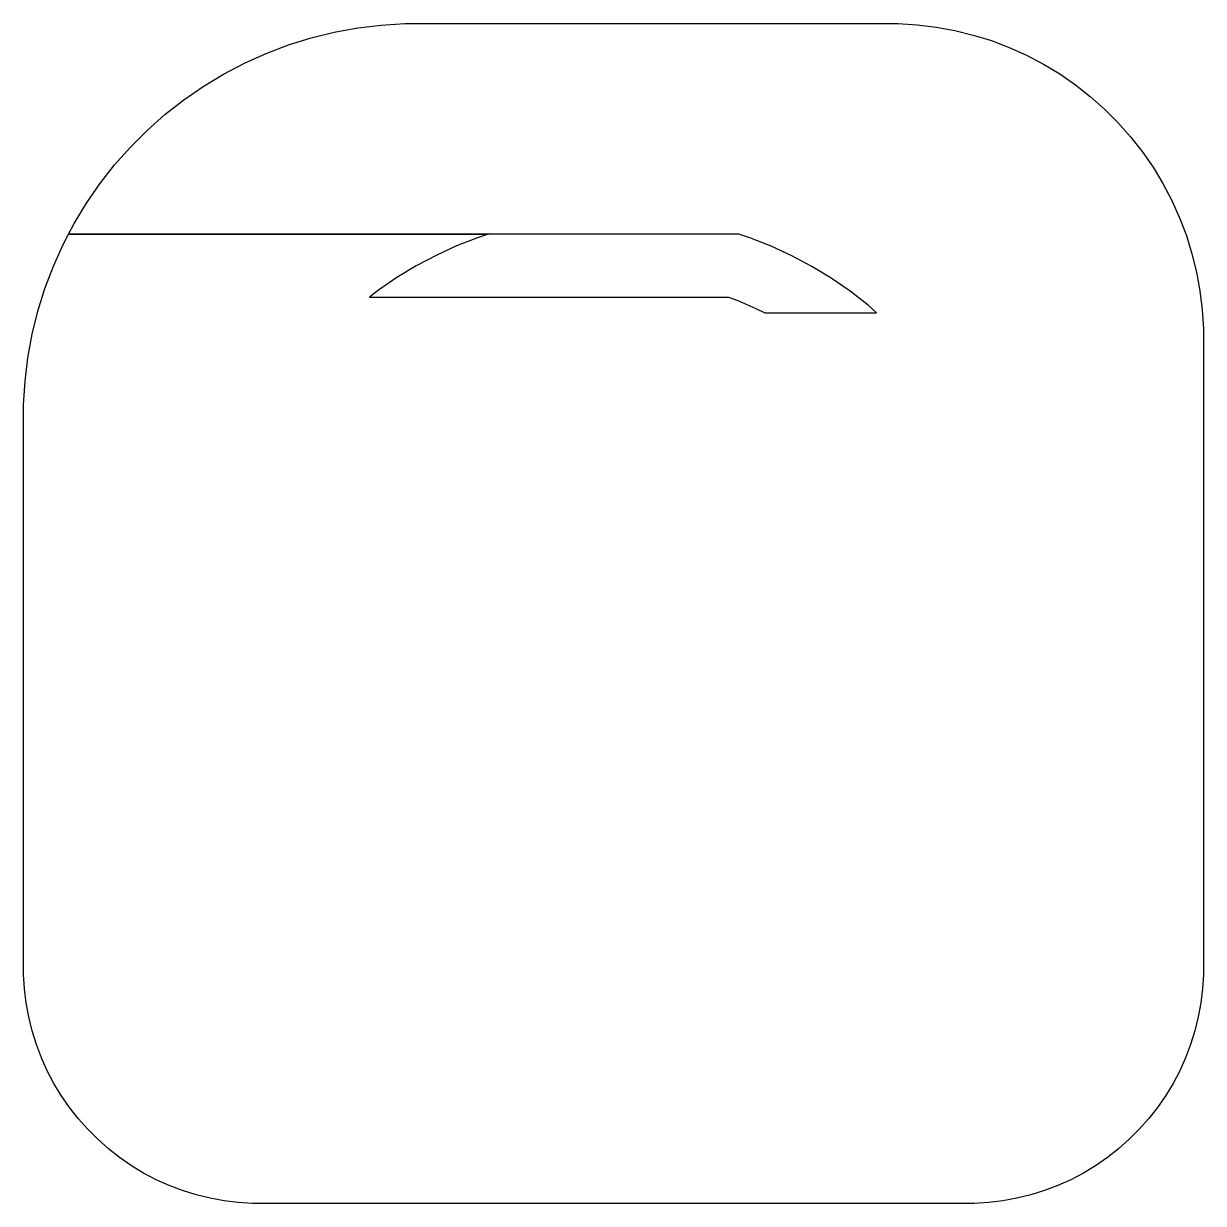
# Model space of a CAD drawing. Extents: x -37.5 to 37.5, y -37.5 to 37.5.
import ezdxf

# ---------------------------------------------------------------- set-up
doc = ezdxf.new("R2010")
doc.units = 0
doc.layers.add('L0D0_0', color=1, linetype='CONTINUOUS')

msp = doc.modelspace()

# ---------------------------------------------------------------- linework, layer by layer
at = {"layer": 'L0D0_0'}
msp.add_lwpolyline([(-22.953, -37.5), (-23.858, -37.445), (-24.758, -37.336), (-25.65, -37.173), (-26.53, -36.956), (-27.395, -36.686), (-28.243, -36.365), (-29.07, -35.992), (-29.872, -35.571), (-30.648, -35.102), (-31.394, -34.587), (-32.108, -34.028), (-32.786, -33.427), (-33.427, -32.786), (-34.028, -32.108), (-34.587, -31.394), (-35.102, -30.648), (-35.571, -29.872), (-35.992, -29.07), (-36.365, -28.243), (-36.686, -27.395), (-36.956, -26.53), (-37.173, -25.65), (-37.336, -24.758), (-37.445, -23.858), (-37.5, -22.953), (-37.5, 13.255), (-37.409, 14.764), (-37.227, 16.263), (-36.954, 17.749), (-36.593, 19.216), (-36.143, 20.659), (-35.608, 22.071), (-34.987, 23.449), (-34.638, 24.115), (-7.977, 24.115), (-8.655, 23.891), (-9.984, 23.366), (-11.281, 22.768), (-12.543, 22.098), (-13.765, 21.359), (-14.944, 20.551), (-15.51, 20.115), (7.304, 20.115), (7.898, 19.899), (9.057, 19.399), (9.622, 19.115), (16.727, 19.115), (16.181, 19.592), (15.037, 20.483), (13.845, 21.307), (12.607, 22.062), (11.329, 22.745), (10.013, 23.354), (8.665, 23.887), (7.977, 24.115), (-34.638, 24.115), (-34.285, 24.787), (-33.504, 26.08), (-32.645, 27.323), (-31.714, 28.513), (-30.712, 29.644), (-29.644, 30.712), (-28.513, 31.714), (-27.323, 32.645), (-26.08, 33.504), (-24.787, 34.285), (-23.449, 34.987), (-22.071, 35.608), (-20.659, 36.143), (-19.216, 36.593), (-17.749, 36.954), (-16.263, 37.227), (-14.764, 37.409), (-13.255, 37.5), (18.104, 37.5), (19.311, 37.427), (20.511, 37.281), (21.7, 37.063), (22.873, 36.774), (24.027, 36.415), (25.157, 35.986), (26.259, 35.49), (27.33, 34.928), (28.364, 34.303), (29.359, 33.616), (30.31, 32.871), (31.215, 32.069), (32.069, 31.215), (32.871, 30.31), (33.616, 29.359), (34.303, 28.364), (34.928, 27.33), (35.49, 26.259), (35.986, 25.157), (36.415, 24.027), (36.774, 22.873), (37.063, 21.7), (37.281, 20.511), (37.427, 19.311), (37.5, 18.104), (37.5, -22.953), (37.445, -23.858), (37.336, -24.758), (37.173, -25.65), (36.956, -26.53), (36.686, -27.395), (36.365, -28.243), (35.992, -29.07), (35.571, -29.872), (35.102, -30.648), (34.587, -31.394), (34.028, -32.108), (33.427, -32.786), (32.786, -33.427), (32.108, -34.028), (31.394, -34.587), (30.648, -35.102), (29.872, -35.571), (29.07, -35.992), (28.243, -36.365), (27.395, -36.686), (26.53, -36.956), (25.65, -37.173), (24.758, -37.336), (23.858, -37.445), (22.953, -37.5)], close=True, dxfattribs=at)

doc.saveas('drawing.dxf')
